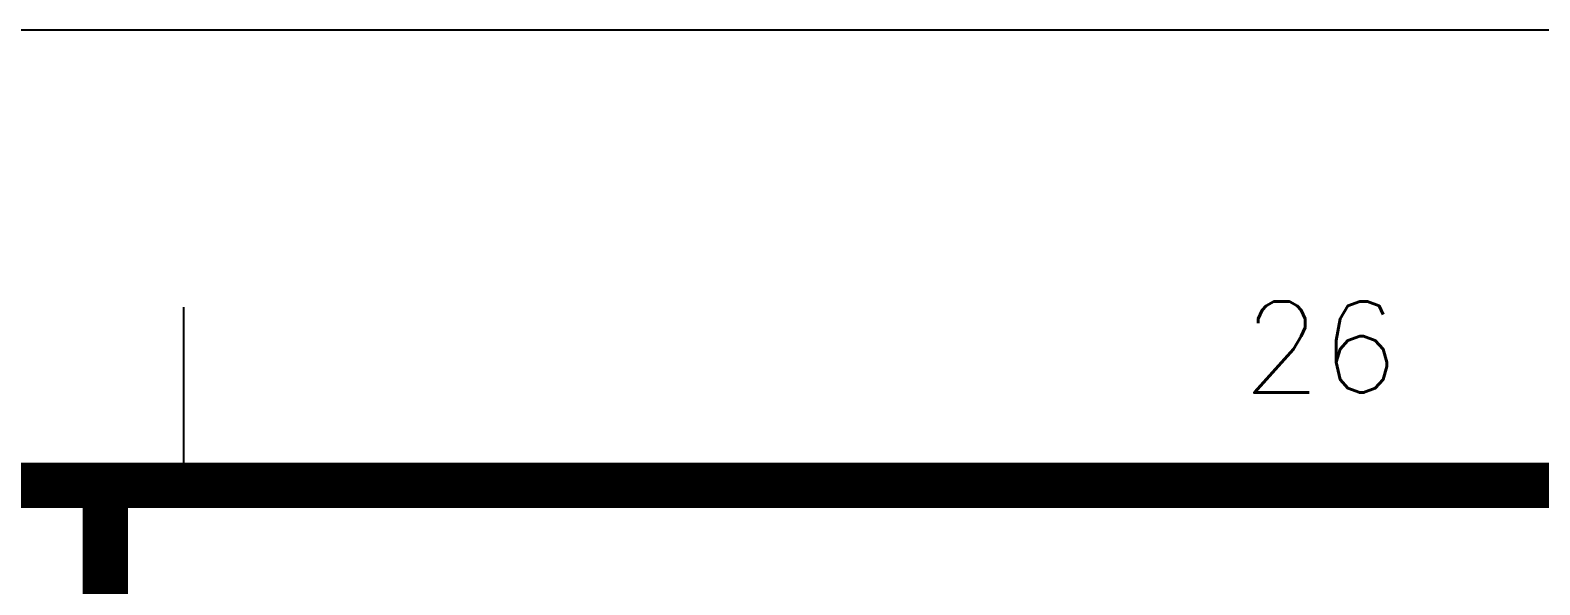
# Model space of a CAD drawing. Header units: inches. Extents: x 0 to 508000, y 0 to 738838.
# Drawn here: x 404463 to 407782, y 395320 to 396538 of the extents above; entities that cross this region are included whole.
import ezdxf
from ezdxf.enums import TextEntityAlignment as Align

# ---------------------------------------------------------------- set-up
doc = ezdxf.new("R2010")
doc.units = ezdxf.units.IN
doc.header["$LTSCALE"] = 1000
doc.header["$MEASUREMENT"] = 0
doc.layers.add('TK', color=7, linetype='Continuous', true_color=0xffffff)
doc.layers.add('ZG-图框层', color=4, linetype='Continuous', true_color=0x00ffff)
doc.styles.add('ISOCP', font='txt.shx', dxfattribs={"height": 0.2, "bigfont": 'gbcbig.shx'})

msp = doc.modelspace()

# ---------------------------------------------------------------- linework, layer by layer
at = {"layer": 'TK', "lineweight": -3}
msp.add_line((404800, 395929.8), (404800, 395538.4), dxfattribs=at)
at = {"layer": 'TK', "color": 0, "lineweight": -3}
msp.add_line((404628.6, 395503.5), (410100, 395503.5), dxfattribs=at)
at = {"layer": 'TK', "lineweight": -3, "const_width": 100}
msp.add_lwpolyline([(404628.6, 313484.1), (404628.6, 395538.4)], dxfattribs=at)
at = {"layer": 'ZG-图框层', "lineweight": -3}
msp.add_lwpolyline([(277300, 396538.4), (277300, 312438.4), (411100, 312438.4), (411100, 396538.4)], close=True, dxfattribs=at)
at = {"layer": 'ZG-图框层', "lineweight": -3, "const_width": 100}
msp.add_lwpolyline([(279800, 313484.1), (279800, 395538.4), (410100, 395538.4), (410100, 313484.1)], close=True, dxfattribs=at)

# ---------------------------------------------------------------- texts
at = {"layer": 'TK', "style": 'ISOCP'}
msp.add_text('26', height=200, dxfattribs=at).set_placement((407300, 395842.3), align=Align.MIDDLE_CENTER)

doc.saveas('drawing.dxf')
